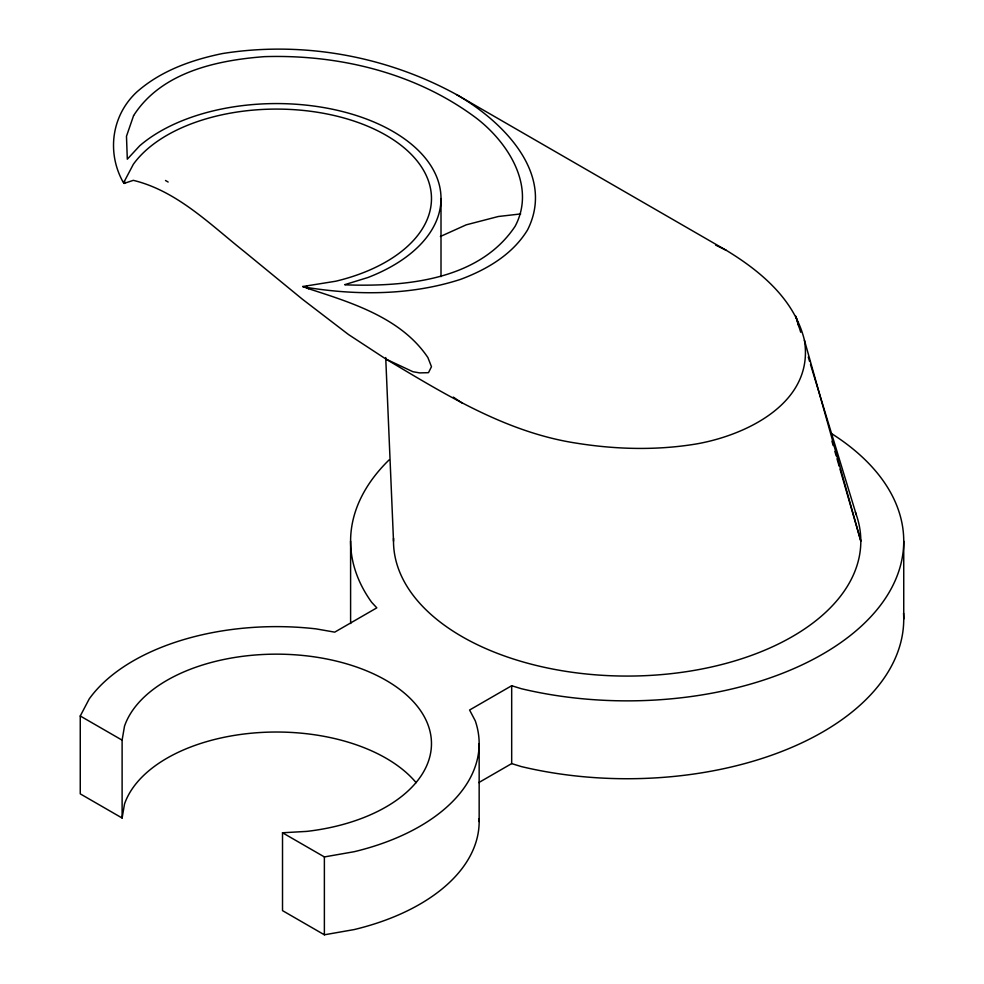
<?xml version="1.0" encoding="UTF-8"?>
<svg xmlns="http://www.w3.org/2000/svg" width="984" height="984" viewBox="0 0 984 984"><rect width="100%" height="100%" fill="white"/><g stroke="black" fill="none" stroke-linecap="round" stroke-linejoin="round"><path stroke-width="1.48" d="M124.107 183.405L124.501 181.093L133.32 164.316A154.98 89.47 0 0 1 386.085 135.288A154.98 89.47 0 0 1 335.802 281.215L302.728 286.529L308.668 288.743C351.928 302.752 401.324 317.943 427.905 357.586L431.472 366.7L428.495 372.678L419.676 372.899L412.911 371.718L386.085 359.16L348.447 334.498L302.457 299.259L244.327 251.597C210.207 224.475 176.899 190.871 133.32 180.343L124.107 183.405L122.692 181.363C106.678 151.745 111.844 115.411 136.542 92.238C160.564 70.873 191.29 59.987 222.322 53.579C302.076 40.811 385.789 55.781 456.551 94.599L726.303 250.342C760.571 271.154 794.506 299.505 804.408 340.144L860.828 541.175L840.004 469.122M389.123 459.885A276.565 159.679 0 0 0 371.644 602.282L376.811 607.854L334.72 632.146L316.036 628.874A202.655 117.01 0 0 0 89.261 698.861L80.257 715.995L80.257 793.867L122.114 818.024L122.114 740.153L124.501 726.18A154.98 89.47 0 0 1 286.639 654.348A154.98 89.47 0 0 1 431.14 737.779A154.98 89.47 0 0 1 306.737 831.394L282.519 832.771L282.519 910.63L324.376 934.8L354.055 929.597A202.655 117.01 0 0 0 479.097 818.639M122.114 818.024L124.501 804.051A154.98 89.47 0 0 1 256.996 732.736A154.98 89.47 0 0 1 416.134 782.686M832.07 433.932A276.565 159.679 0 0 1 853.3 633.118A276.565 159.679 0 0 1 521.323 688.702L511.68 685.725L469.589 710.018L475.26 720.805A202.655 117.01 0 0 1 354.055 851.738L324.376 856.929L282.519 832.771M478.802 782.575L511.68 763.596L521.323 766.573A276.565 159.679 0 0 0 903.546 613.093M440.377 236.492L466.207 224.844L498.31 216.505L520.671 213.934M302.728 286.529L306.27 287.353C357.524 295.581 410.869 295.434 460.635 279.345C487.043 269.419 512.566 254.512 527.596 229.838C555.997 173.307 501.717 120.552 456.551 94.599M715.602 245.065L726.303 250.342M386.085 359.16C445.58 394.719 506.243 432.345 576.009 443.095C615.787 449.479 656.365 450.561 696.18 443.981C747.077 435.137 814.617 402.247 804.408 340.144M165.496 180.49L168.153 182.028M122.692 181.363L125.091 182.753M306.27 287.353L308.668 288.743M80.257 715.995L122.114 740.153M453.292 397.106L461.951 402.96M800.705 332.26L795.81 316.196L798.787 326.491M808.27 357.094L809.611 361.472M810.496 364.4L856.326 514.866M831.935 441.189L833.202 445.592M834.899 451.484L836.179 455.887M837.027 458.827L839.155 466.182M385.716 357.536L393.514 541.175M903.742 541.175L903.742 619.047M511.68 685.725L511.68 763.596M479.159 743.633L479.159 821.505M441.004 198.547L441.004 276.639M350.599 541.175L350.599 619.047A276.565 159.679 0 0 0 350.71 623.512M324.376 856.929L324.376 934.8M306.737 286.307L306.737 287.955M124.501 181.093L124.501 182.741M855.342 512.147A233.651 134.894 0 0 1 649.932 675.43A233.651 134.894 0 0 1 393.563 538.248M133.603 115.595L126.481 136.247L127.305 159.187L139.716 145.78A164.512 94.981 0 0 1 392.825 131.389A164.512 94.981 0 0 1 367.893 277.525L344.683 284.683L346.319 284.88C405.617 286.799 479.147 280.342 515.161 226.222C536.255 186.333 508.088 142.508 476.33 118.117C416.023 72.902 338.939 54.268 264.352 56.654C216.406 60.295 161.327 72.263 133.603 115.595"/></g></svg>
